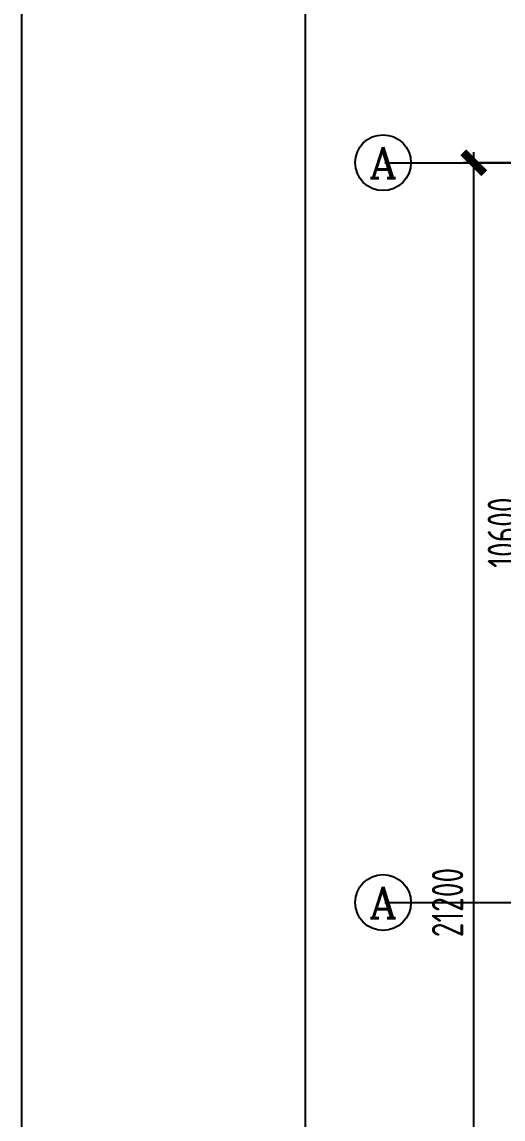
# Model space of a CAD drawing. Header units: inches. Extents: x 10 to 166961, y -47 to 131592.
# Drawn here: x 83532 to 90431, y 29731 to 45450 of the extents above; entities that cross this region are included whole.
import ezdxf
from ezdxf.enums import TextEntityAlignment as Align

# ---------------------------------------------------------------- set-up
doc = ezdxf.new("R2010")
doc.units = ezdxf.units.IN
doc.header["$MEASUREMENT"] = 0
for name, color, linetype in [('6', 6, 'Continuous'), ('AXIS_TEXT', 7, 'Continuous'), ('PUB_DIM', 3, 'Continuous'), ('TK', 3, 'Continuous')]:
    doc.layers.add(name, color=color, linetype=linetype)
doc.styles.add('COMPLEX', font='COMPLEX')
doc.styles.add('GBSTYLE', font='gbxwxt.shx', dxfattribs={"width": 0.8, "bigfont": 'gbhzfs.shx'})

# ---------------------------------------------------------------- blocks, each defined once
blk = doc.blocks.new('_ArchTick')
at = {"color": 0, "linetype": 'ByBlock', "const_width": 0.4}
blk.add_lwpolyline([(-0.5, -0.5), (0.5, 0.5)], dxfattribs=at)
blk = doc.blocks.new('A$C03CA08DD')
at = {"layer": '6', "color": 6}
blk.add_line((0, 0), (0, 59465), dxfattribs=at)
at = {"layer": 'TK', "color": 4, "linetype": 'ByBlock', "lineweight": -2}
blk.add_line((4061, 57965), (4061, 1500), dxfattribs=at)

msp = doc.modelspace()

# ---------------------------------------------------------------- linework, layer by layer
for centre in [(88710, 43433), (88710, 32833)]:
    msp.add_circle(centre, 400)
at = {"layer": 'PUB_DIM', "transparency": 16777216}
for p, q in [((90010, 22083), (90010, 43583)), ((92991, 43433), (89860, 43433))]:
    msp.add_line(p, q, dxfattribs=at)
at = {"layer": 'PUB_DIM', "color": 6}
for p, q in [((88738, 43433), (92770, 43433)), ((88738, 32833), (92770, 32833))]:
    msp.add_line(p, q, dxfattribs=at)

# ---------------------------------------------------------------- block references
msp.add_blockref('A$C03CA08DD', (83532, -47))
at = {"layer": 'PUB_DIM', "xscale": 300, "yscale": 300, "zscale": 300, "rotation": 90}
msp.add_blockref('_ArchTick', (90010, 43433), dxfattribs=at)

# ---------------------------------------------------------------- texts
at = {"layer": 'AXIS_TEXT', "style": 'COMPLEX', "width": 1.041667}
for p, p2 in [((88510, 43209), (88910, 43209)), ((88510, 32609), (88910, 32609))]:
    msp.add_attdef('A', text='', height=448, dxfattribs=at).set_placement(p, p2, align=Align.FIT)
at = {"layer": 'PUB_DIM', "color": 7, "transparency": 16777216, "char_height": 450, "attachment_point": 5, "rotation": 90, "style": 'GBSTYLE'}
for s, insert in [('\\A1;10600', (90435, 38133)), ('\\A1;21200', (89635, 32833))]:
    msp.add_mtext(s, dxfattribs=dict(at, insert=insert))

doc.saveas('drawing.dxf')
